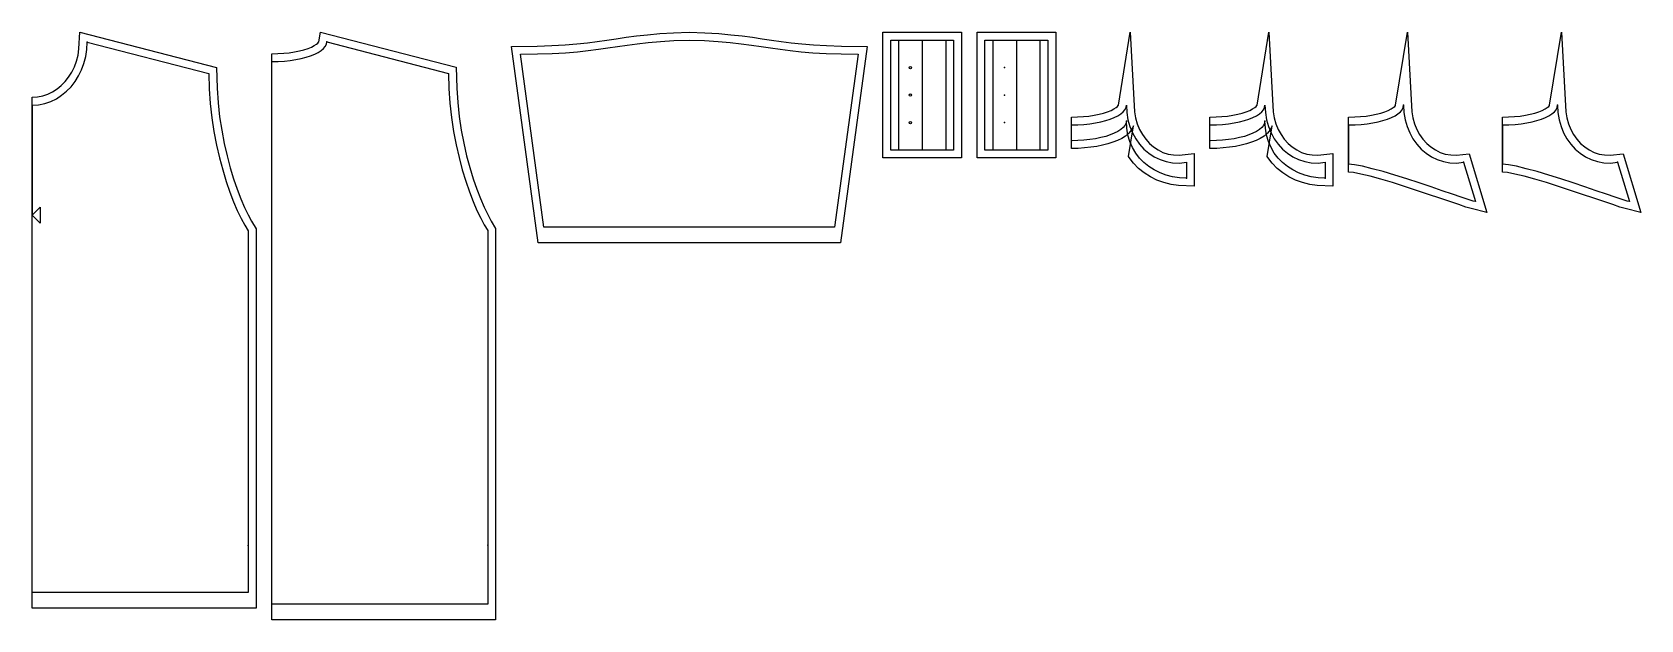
# Model space of a CAD drawing. Header units: metres. Extents: x 1 to 206, y 1 to 76.
import ezdxf

# ---------------------------------------------------------------- set-up
doc = ezdxf.new("R2010")
doc.units = ezdxf.units.M

msp = doc.modelspace()

# ---------------------------------------------------------------- linework, layer by layer
at = {"layer": 'CUT'}
for points in [[(1, 67.47), (1.685, 67.515), (2.346, 67.647), (2.982, 67.862), (3.589, 68.155), (4.164, 68.524), (4.702, 68.964), (5.196, 69.471), (5.643, 70.04), (6.035, 70.666), (6.368, 71.344), (6.636, 72.069), (6.834, 72.835), (6.957, 73.636), (7.063, 75.742), (24.482, 71.247), (24.544, 68.602), (24.668, 66.773), (24.866, 64.989), (25.127, 63.26), (25.445, 61.595), (25.809, 60.003), (26.212, 58.492), (26.644, 57.073), (27.097, 55.755), (27.561, 54.547), (28.027, 53.459), (28.485, 52.501), (28.924, 51.686), (29.5, 50.751), (29.5, 10.468), (29.5, 2.468), (1, 2.468)], [(31.5, 73), (32.275, 73.016), (33.021, 73.063), (33.734, 73.138), (34.405, 73.239), (35.03, 73.365), (35.602, 73.511), (36.112, 73.674), (36.553, 73.85), (36.917, 74.031), (37.195, 74.208), (37.378, 74.363), (37.469, 74.473), (37.489, 74.514), (37.688, 75.742), (54.982, 71.279), (55.044, 68.634), (55.168, 66.805), (55.366, 65.021), (55.627, 63.292), (55.945, 61.627), (56.309, 60.035), (56.712, 58.525), (57.144, 57.106), (57.597, 55.787), (58.061, 54.579), (58.527, 53.491), (58.985, 52.533), (59.424, 51.718), (60, 50.783), (60, 10.5), (60, 1), (31.5, 1)], [(62, 73.943), (65.285, 73.977), (67.167, 74.039), (68.832, 74.134), (70.321, 74.258), (71.675, 74.403), (72.939, 74.565), (74.154, 74.737), (75.361, 74.915), (76.601, 75.093), (77.912, 75.263), (79.331, 75.42), (80.896, 75.556), (82.645, 75.665), (84.644, 75.742), (86.643, 75.665), (88.392, 75.556), (89.957, 75.42), (91.376, 75.263), (92.687, 75.093), (93.927, 74.915), (95.134, 74.737), (96.349, 74.565), (97.613, 74.403), (98.967, 74.258), (100.456, 74.134), (102.121, 74.039), (104.003, 73.977), (107.288, 73.943), (103.881, 48.955), (65.407, 48.955)], [(109.288, 75.742), (119.288, 75.742), (119.288, 59.742), (109.288, 59.742)], [(121.288, 75.742), (131.288, 75.742), (131.288, 59.742), (121.288, 59.742)], [(133.288, 60.944), (133.288, 64.944), (134.063, 64.96), (134.809, 65.007), (135.522, 65.082), (136.194, 65.183), (136.818, 65.309), (137.39, 65.455), (137.9, 65.618), (138.341, 65.794), (138.705, 65.975), (138.983, 66.152), (139.166, 66.307), (139.257, 66.417), (139.277, 66.459), (140.777, 75.742), (141.335, 65.622), (141.467, 64.832), (141.68, 64.08), (141.969, 63.374), (142.327, 62.721), (142.749, 62.126), (143.227, 61.597), (143.756, 61.14), (144.331, 60.759), (144.946, 60.46), (145.598, 60.247), (146.284, 60.125), (147.004, 60.1), (148.932, 60.307), (148.932, 56.145), (146.943, 56.24), (145.983, 56.382), (145.059, 56.615), (144.176, 56.938), (143.343, 57.348), (142.565, 57.844), (141.852, 58.422), (141.21, 59.08), (140.647, 59.814), (140.573, 59.939), (141.204, 63.847), (140.949, 63.325), (140.594, 62.895), (140.17, 62.537), (139.691, 62.232), (139.159, 61.967), (138.576, 61.734), (137.943, 61.532), (137.263, 61.358), (136.54, 61.213), (135.776, 61.098), (134.977, 61.013), (134.146, 60.962)], [(150.932, 60.944), (150.932, 64.944), (151.706, 64.96), (152.453, 65.007), (153.165, 65.082), (153.837, 65.183), (154.462, 65.309), (155.033, 65.455), (155.543, 65.618), (155.985, 65.794), (156.349, 65.975), (156.626, 66.152), (156.81, 66.307), (156.9, 66.417), (156.921, 66.459), (158.42, 75.742), (158.978, 65.622), (159.111, 64.832), (159.324, 64.08), (159.613, 63.374), (159.971, 62.721), (160.392, 62.126), (160.871, 61.597), (161.4, 61.14), (161.975, 60.759), (162.59, 60.46), (163.241, 60.247), (163.927, 60.125), (164.647, 60.1), (166.575, 60.307), (166.575, 56.145), (164.586, 56.24), (163.627, 56.382), (162.702, 56.615), (161.82, 56.938), (160.986, 57.348), (160.209, 57.844), (159.495, 58.422), (158.853, 59.08), (158.291, 59.814), (158.217, 59.939), (158.848, 63.847), (158.593, 63.325), (158.237, 62.895), (157.814, 62.537), (157.335, 62.232), (156.803, 61.967), (156.219, 61.734), (155.586, 61.532), (154.906, 61.358), (154.183, 61.213), (153.42, 61.098), (152.62, 61.013), (151.789, 60.962)], [(168.575, 57.94), (168.575, 64.944), (169.35, 64.96), (170.096, 65.007), (170.809, 65.082), (171.48, 65.183), (172.105, 65.309), (172.677, 65.455), (173.187, 65.618), (173.628, 65.794), (173.992, 65.975), (174.27, 66.152), (174.453, 66.307), (174.544, 66.417), (174.564, 66.459), (176.064, 75.742), (176.622, 65.622), (176.754, 64.832), (176.967, 64.08), (177.256, 63.374), (177.614, 62.721), (178.036, 62.126), (178.514, 61.597), (179.043, 61.14), (179.618, 60.759), (180.233, 60.46), (180.885, 60.247), (181.571, 60.125), (182.291, 60.1), (183.938, 60.277), (186.175, 52.819), (184.161, 53.299), (183.504, 53.506), (182.602, 53.807), (181.479, 54.189), (180.179, 54.632), (178.748, 55.116), (177.236, 55.619), (175.689, 56.122), (174.156, 56.603), (172.688, 57.041), (171.335, 57.415), (170.152, 57.703), (169.205, 57.883)], [(188.175, 57.94), (188.175, 64.944), (188.95, 64.96), (189.696, 65.007), (190.409, 65.082), (191.08, 65.183), (191.705, 65.309), (192.277, 65.455), (192.787, 65.618), (193.228, 65.794), (193.592, 65.975), (193.87, 66.152), (194.053, 66.307), (194.144, 66.417), (194.164, 66.459), (195.664, 75.742), (196.222, 65.622), (196.354, 64.832), (196.567, 64.08), (196.856, 63.374), (197.214, 62.721), (197.636, 62.126), (198.114, 61.597), (198.643, 61.14), (199.218, 60.759), (199.833, 60.46), (200.485, 60.247), (201.171, 60.125), (201.89, 60.1), (203.538, 60.277), (205.775, 52.819), (203.761, 53.299), (203.104, 53.506), (202.202, 53.807), (201.079, 54.189), (199.778, 54.632), (198.348, 55.116), (196.836, 55.619), (195.289, 56.122), (193.756, 56.603), (192.288, 57.041), (190.935, 57.415), (189.752, 57.703), (188.805, 57.883)]]:
    msp.add_lwpolyline(points, close=True, dxfattribs=at)
at = {"layer": 'MARK_BUTTON'}
for centre in [(112.788, 71.242), (112.788, 67.742), (112.788, 64.242)]:
    msp.add_circle(centre, 0.15, dxfattribs=at)
at = {"layer": 'MARK_BUTTONHOLE'}
for p in [(124.788, 71.242), (124.788, 67.742), (124.788, 64.242)]:
    msp.add_point(p, dxfattribs=at)
at = {"layer": 'MARK_CUTLINE'}
for p, q in [((1, 66.468), (1, 52.468)), ((1, 52.468), (2, 53.468)), ((1, 52.468), (2, 51.468))]:
    msp.add_line(p, q, dxfattribs=at)
at = {"layer": 'MARK_FOLDLINE'}
for p, q in [((114.288, 74.742), (114.288, 60.742)), ((117.288, 74.742), (117.288, 60.742)), ((126.288, 74.742), (126.288, 60.742)), ((129.288, 74.742), (129.288, 60.742))]:
    msp.add_line(p, q, dxfattribs=at)
at = {"layer": 'MARK_PLACEMENTLINE'}
for p, q in [((111.288, 74.742), (111.288, 60.742)), ((123.288, 74.742), (123.288, 60.742)), ((133.288, 61.944), (133.288, 63.944)), ((150.932, 61.944), (150.932, 63.944)), ((168.575, 63.944), (168.575, 58.944)), ((188.175, 63.944), (188.175, 58.944)), ((2, 53.468), (2, 51.468))]:
    msp.add_line(p, q, dxfattribs=at)
at = {"layer": 'MARK_PLACEMENTPOINT'}
for p in [(8, 74.468), (38.5, 74.5), (31.5, 72), (1, 66.468), (175.575, 66.444), (195.175, 66.444), (140.288, 64.444), (157.932, 64.444), (168.575, 63.944), (188.175, 63.944), (133.288, 61.944), (150.932, 61.944), (183.218, 59.194), (202.818, 59.194), (147.932, 57.194), (165.575, 57.194), (28.5, 10.468), (59, 10.5)]:
    msp.add_point(p, dxfattribs=at)
at = {"layer": 'SEW'}
for points in [[(1, 66.468), (1.816, 66.522), (2.605, 66.679), (3.361, 66.934), (4.078, 67.281), (4.753, 67.713), (5.378, 68.225), (5.95, 68.811), (6.462, 69.464), (6.91, 70.179), (7.289, 70.95), (7.592, 71.77), (7.815, 72.633), (7.953, 73.535), (8, 74.468), (23.5, 70.468), (23.544, 68.556), (23.672, 66.684), (23.874, 64.859), (24.141, 63.092), (24.466, 61.39), (24.838, 59.762), (25.25, 58.218), (25.692, 56.765), (26.157, 55.413), (26.634, 54.17), (27.116, 53.046), (27.593, 52.048), (28.058, 51.186), (28.5, 50.468), (28.5, 10.468), (28.5, 4.468), (1, 4.468)], [(31.5, 72), (32.316, 72.017), (33.105, 72.066), (33.861, 72.146), (34.578, 72.254), (35.253, 72.389), (35.878, 72.549), (36.45, 72.732), (36.962, 72.936), (37.41, 73.16), (37.789, 73.401), (38.092, 73.657), (38.315, 73.927), (38.453, 74.208), (38.5, 74.5), (54, 70.5), (54.044, 68.588), (54.172, 66.716), (54.374, 64.891), (54.641, 63.124), (54.966, 61.422), (55.338, 59.794), (55.75, 58.25), (56.192, 56.797), (56.657, 55.445), (57.134, 54.203), (57.616, 53.078), (58.093, 52.08), (58.558, 51.218), (59, 50.5), (59, 10.5), (59, 3), (31.5, 3)], [(63.144, 72.955), (65.306, 72.977), (67.212, 73.04), (68.902, 73.137), (70.415, 73.262), (71.792, 73.41), (73.073, 73.574), (74.297, 73.748), (75.505, 73.926), (76.736, 74.102), (78.031, 74.27), (79.429, 74.424), (80.971, 74.558), (82.696, 74.666), (84.644, 74.742), (86.592, 74.666), (88.317, 74.558), (89.859, 74.424), (91.257, 74.27), (92.552, 74.102), (93.783, 73.926), (94.991, 73.748), (96.215, 73.574), (97.496, 73.41), (98.873, 73.262), (100.386, 73.137), (102.076, 73.04), (103.982, 72.977), (106.144, 72.955), (103.144, 50.955), (66.144, 50.955)], [(110.288, 74.742), (118.288, 74.742), (118.288, 60.742), (110.288, 60.742)], [(122.288, 74.742), (130.288, 74.742), (130.288, 60.742), (122.288, 60.742)], [(133.288, 61.944), (133.288, 63.944), (134.104, 63.961), (134.893, 64.01), (135.649, 64.09), (136.367, 64.198), (137.041, 64.333), (137.666, 64.493), (138.238, 64.676), (138.75, 64.88), (139.198, 65.104), (139.577, 65.345), (139.88, 65.601), (140.103, 65.871), (140.241, 66.153), (140.288, 66.444), (140.339, 65.511), (140.49, 64.612), (140.734, 63.753), (141.065, 62.943), (141.478, 62.189), (141.967, 61.499), (142.527, 60.881), (143.151, 60.342), (143.834, 59.889), (144.57, 59.531), (145.354, 59.274), (146.179, 59.128), (147.04, 59.098), (147.932, 59.194), (147.932, 57.194), (147.04, 57.237), (146.179, 57.364), (145.354, 57.572), (144.57, 57.859), (143.834, 58.221), (143.151, 58.656), (142.527, 59.162), (141.967, 59.736), (141.478, 60.374), (141.065, 61.075), (140.734, 61.835), (140.49, 62.651), (140.339, 63.522), (140.288, 64.444), (140.241, 64.153), (140.103, 63.871), (139.88, 63.601), (139.577, 63.345), (139.198, 63.104), (138.75, 62.88), (138.238, 62.676), (137.666, 62.493), (137.041, 62.333), (136.367, 62.198), (135.649, 62.09), (134.893, 62.01), (134.104, 61.961)], [(150.932, 61.944), (150.932, 63.944), (151.748, 63.961), (152.537, 64.01), (153.292, 64.09), (154.01, 64.198), (154.684, 64.333), (155.31, 64.493), (155.881, 64.676), (156.394, 64.88), (156.842, 65.104), (157.22, 65.345), (157.523, 65.601), (157.747, 65.871), (157.884, 66.153), (157.932, 66.444), (157.983, 65.511), (158.133, 64.612), (158.377, 63.753), (158.708, 62.943), (159.121, 62.189), (159.611, 61.499), (160.17, 60.881), (160.794, 60.342), (161.477, 59.889), (162.214, 59.531), (162.997, 59.274), (163.822, 59.128), (164.684, 59.098), (165.575, 59.194), (165.575, 57.194), (164.684, 57.237), (163.822, 57.364), (162.997, 57.572), (162.214, 57.859), (161.477, 58.221), (160.794, 58.656), (160.17, 59.162), (159.611, 59.736), (159.121, 60.374), (158.708, 61.075), (158.377, 61.835), (158.133, 62.651), (157.983, 63.522), (157.932, 64.444), (157.884, 64.153), (157.747, 63.871), (157.523, 63.601), (157.22, 63.345), (156.842, 63.104), (156.394, 62.88), (155.881, 62.676), (155.31, 62.493), (154.684, 62.333), (154.01, 62.198), (153.292, 62.09), (152.537, 62.01), (151.748, 61.961)], [(168.575, 58.944), (168.575, 63.944), (169.391, 63.961), (170.18, 64.01), (170.936, 64.09), (171.653, 64.198), (172.328, 64.333), (172.953, 64.493), (173.525, 64.676), (174.037, 64.88), (174.485, 65.104), (174.864, 65.345), (175.167, 65.601), (175.39, 65.871), (175.528, 66.153), (175.575, 66.444), (175.626, 65.511), (175.777, 64.612), (176.021, 63.753), (176.352, 62.943), (176.765, 62.189), (177.254, 61.499), (177.814, 60.881), (178.438, 60.342), (179.121, 59.889), (179.857, 59.531), (180.641, 59.274), (181.466, 59.128), (182.327, 59.098), (183.218, 59.194), (184.718, 54.194), (184.428, 54.263), (183.813, 54.457), (182.921, 54.755), (181.801, 55.136), (180.5, 55.579), (179.066, 56.064), (177.548, 56.569), (175.993, 57.075), (174.449, 57.559), (172.964, 58.002), (171.587, 58.383), (170.364, 58.681), (169.344, 58.875)], [(188.175, 58.944), (188.175, 63.944), (188.991, 63.961), (189.78, 64.01), (190.536, 64.09), (191.253, 64.198), (191.928, 64.333), (192.553, 64.493), (193.125, 64.676), (193.637, 64.88), (194.085, 65.104), (194.464, 65.345), (194.767, 65.601), (194.99, 65.871), (195.128, 66.153), (195.175, 66.444), (195.226, 65.511), (195.377, 64.612), (195.621, 63.753), (195.952, 62.943), (196.365, 62.189), (196.854, 61.499), (197.414, 60.881), (198.038, 60.342), (198.721, 59.889), (199.457, 59.531), (200.241, 59.274), (201.066, 59.128), (201.927, 59.098), (202.818, 59.194), (204.318, 54.194), (204.028, 54.263), (203.413, 54.457), (202.521, 54.755), (201.401, 55.136), (200.1, 55.579), (198.666, 56.064), (197.148, 56.569), (195.593, 57.075), (194.049, 57.559), (192.564, 58.002), (191.187, 58.383), (189.964, 58.681), (188.944, 58.875)]]:
    msp.add_lwpolyline(points, close=True, dxfattribs=at)

doc.saveas('drawing.dxf')
